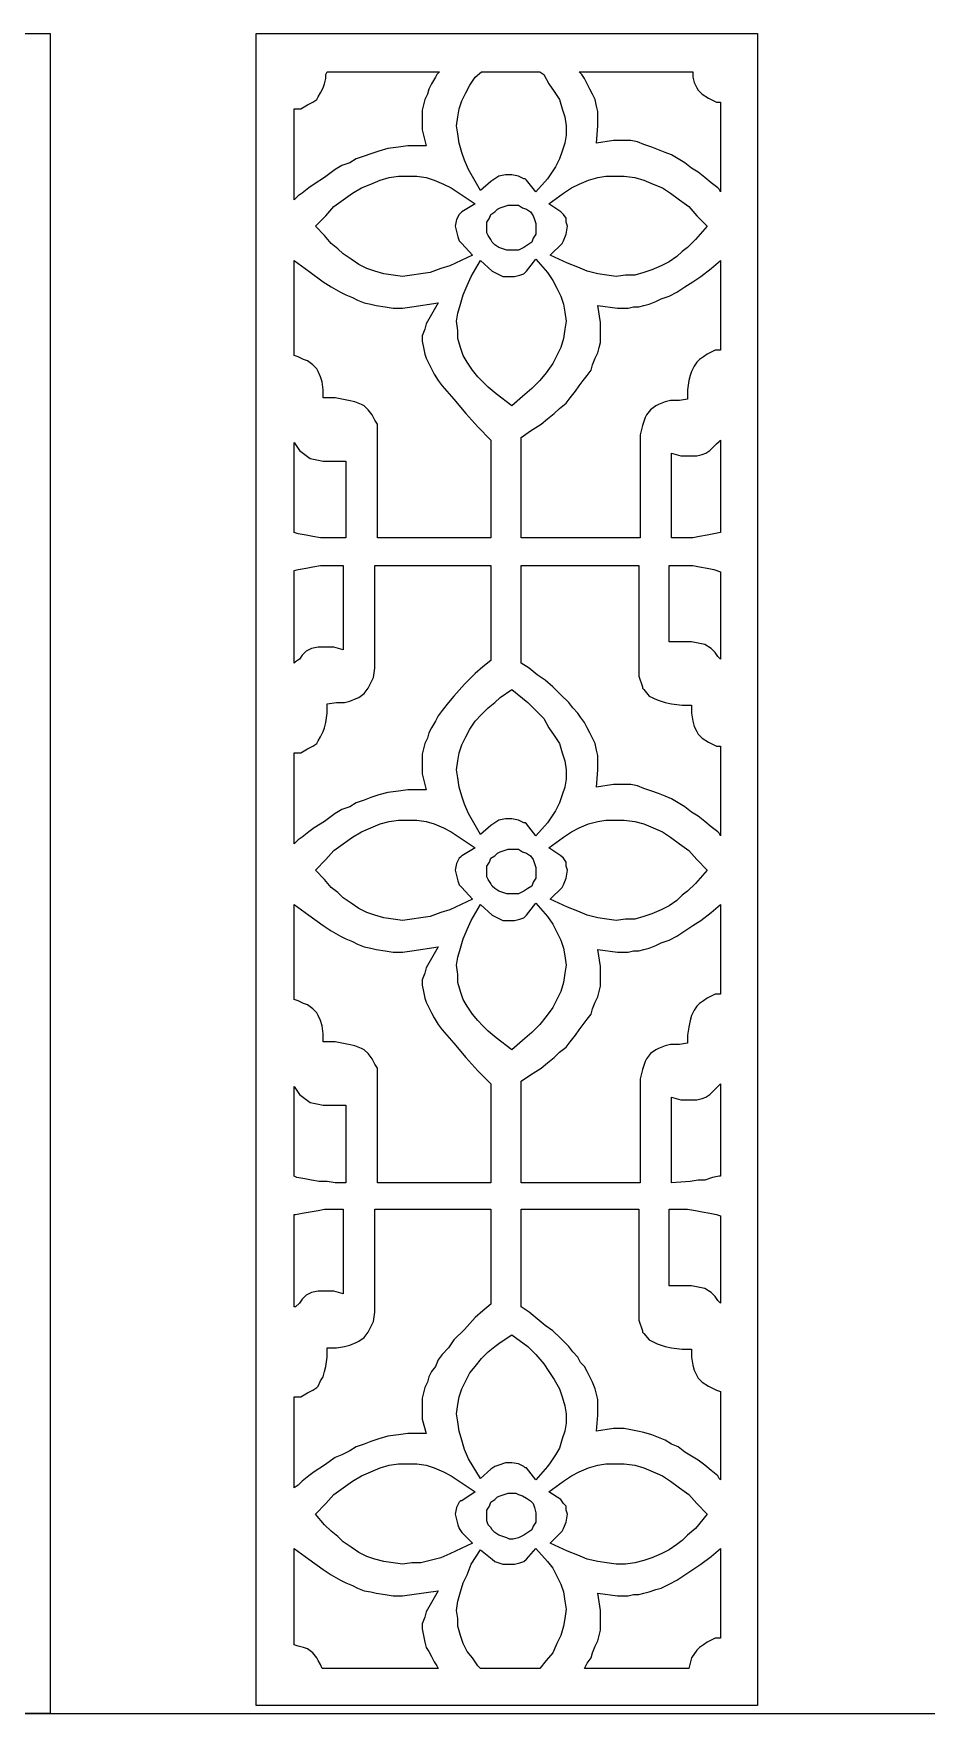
# Model space of a CAD drawing. Extents: x -66030 to 95157, y -13132 to 45879.
# Drawn here: x -14616 to -11973, y 31869 to 36841 of the extents above; entities that cross this region are included whole.
import ezdxf

# ---------------------------------------------------------------- set-up
doc = ezdxf.new("R2010")
doc.units = 0
doc.header["$LTSCALE"] = 100
doc.header["$MEASUREMENT"] = 0
doc.layers.add('3', color=11, linetype='CONTINUOUS')

msp = doc.modelspace()

# ---------------------------------------------------------------- linework, layer by layer
at = {"layer": '3', "color": 2}
msp.add_line((-66009.4, 31868.9), (90873, 31868.9), dxfattribs=at)
at = {"layer": '3'}
for points in [[(-15973, 36841.2), (-14566.9, 36841.2), (-14566.9, 31868.9), (-15973, 31868.9), (-15973, 36841.2)], [(-13957.5, 31892.4), (-13957.5, 36841.2), (-12473.3, 36841.2), (-12473.3, 31892.4), (-13957.5, 31892.4)], [(-13844.3, 36349.1), (-13844.3, 36618.6), (-13824.7, 36618.6), (-13805.2, 36630.3), (-13789.6, 36638.1), (-13777.9, 36645.9), (-13774, 36653.7), (-13766.2, 36665.5), (-13758.3, 36681.1), (-13754.4, 36692.8), (-13750.5, 36708.4), (-13750.5, 36720.1), (-13746.6, 36728), (-13414.6, 36728), (-13422.4, 36720.1), (-13426.3, 36712.3), (-13438.1, 36692.8), (-13445.9, 36677.2), (-13449.8, 36661.6), (-13457.6, 36645.9), (-13461.5, 36630.3), (-13465.4, 36614.7), (-13465.4, 36599.1), (-13465.4, 36583.4), (-13465.4, 36563.9), (-13465.4, 36556.1), (-13453.7, 36509.2), (-13508.4, 36509.2), (-13535.7, 36505.3), (-13566.9, 36501.4), (-13594.3, 36493.6), (-13617.7, 36485.8), (-13637.3, 36478), (-13660.7, 36470.2), (-13680.2, 36458.4), (-13703.7, 36450.6), (-13723.2, 36438.9), (-13754.4, 36415.5), (-13785.7, 36395.9), (-13801.3, 36384.2), (-13820.8, 36368.6), (-13832.6, 36360.8), (-13844.3, 36349.1)], [(-13289.6, 36728), (-13117.8, 36728), (-13106, 36720.1), (-13090.4, 36692.8), (-13074.8, 36669.4), (-13059.2, 36645.9), (-13051.4, 36618.6), (-13043.5, 36595.2), (-13039.6, 36567.8), (-13039.6, 36540.5), (-13043.5, 36517), (-13051.4, 36493.6), (-13059.2, 36470.2), (-13070.9, 36446.7), (-13086.5, 36423.3), (-13094.3, 36411.6), (-13129.5, 36372.5), (-13156.8, 36407.7), (-13160.7, 36411.6), (-13164.6, 36411.6), (-13180.3, 36419.4), (-13199.8, 36423.3), (-13219.3, 36423.3), (-13238.8, 36419.4), (-13250.6, 36411.6), (-13262.3, 36403.8), (-13293.5, 36376.4), (-13328.7, 36438.9), (-13340.4, 36466.3), (-13348.2, 36489.7), (-13356, 36517), (-13359.9, 36544.4), (-13363.8, 36567.8), (-13359.9, 36595.2), (-13356, 36618.6), (-13348.2, 36642), (-13336.5, 36665.5), (-13324.8, 36688.9), (-13309.2, 36712.3), (-13289.6, 36728)], [(-12582.6, 36638.1), (-12582.6, 36372.5), (-12586.6, 36380.3), (-12590.5, 36384.2), (-12610, 36399.9), (-12629.5, 36415.5), (-12649, 36431.1), (-12668.6, 36442.8), (-12688.1, 36458.4), (-12707.6, 36470.2), (-12727.2, 36481.9), (-12746.7, 36489.7), (-12766.2, 36497.5), (-12785.8, 36505.3), (-12809.2, 36513.1), (-12828.7, 36520.9), (-12848.3, 36524.8), (-12867.8, 36524.8), (-12891.2, 36524.8), (-12899, 36524.8), (-12949.8, 36517), (-12945.9, 36567.8), (-12945.9, 36587.3), (-12945.9, 36610.8), (-12949.8, 36626.4), (-12953.7, 36645.9), (-12961.5, 36661.6), (-12969.3, 36677.2), (-12977.1, 36692.8), (-12985, 36708.4), (-12992.8, 36720.1), (-13000.6, 36728), (-12664.7, 36728), (-12664.7, 36720.1), (-12664.7, 36712.3), (-12660.8, 36696.7), (-12653, 36681.1), (-12649, 36673.3), (-12637.3, 36661.6), (-12617.8, 36649.8), (-12610, 36645.9), (-12594.4, 36638.1), (-12582.6, 36638.1)], [(-13781.8, 36271), (-13750.5, 36302.2), (-13727.1, 36329.5), (-13699.8, 36349.1), (-13672.4, 36368.6), (-13645.1, 36384.2), (-13617.7, 36395.9), (-13590.4, 36407.7), (-13563, 36415.5), (-13535.7, 36419.4), (-13508.4, 36419.4), (-13481, 36419.4), (-13453.7, 36415.5), (-13430.2, 36407.7), (-13402.9, 36395.9), (-13379.5, 36384.2), (-13356, 36368.6), (-13309.2, 36337.4), (-13348.2, 36313.9), (-13352.1, 36310), (-13356, 36306.1), (-13363.8, 36290.5), (-13367.7, 36271), (-13363.8, 36255.3), (-13359.9, 36239.7), (-13356, 36228), (-13348.2, 36220.2), (-13317, 36185), (-13383.4, 36153.8), (-13410.7, 36146), (-13442, 36134.2), (-13469.3, 36130.3), (-13496.6, 36126.4), (-13524, 36122.5), (-13551.3, 36126.4), (-13578.7, 36130.3), (-13606, 36138.2), (-13629.4, 36146), (-13652.9, 36157.7), (-13676.3, 36173.3), (-13699.8, 36188.9), (-13715.4, 36204.6), (-13734.9, 36220.2), (-13754.4, 36243.6), (-13781.8, 36271)], [(-12621.7, 36271), (-12656.9, 36231.9), (-12680.3, 36208.5), (-12695.9, 36196.7), (-12711.5, 36181.1), (-12735, 36165.5), (-12758.4, 36153.8), (-12785.8, 36142.1), (-12809.2, 36134.2), (-12836.5, 36126.4), (-12863.9, 36126.4), (-12891.2, 36122.5), (-12918.6, 36126.4), (-12945.9, 36130.3), (-12977.1, 36138.2), (-13004.5, 36149.9), (-13035.7, 36161.6), (-13086.5, 36185), (-13051.4, 36220.2), (-13047.5, 36228), (-13039.6, 36247.5), (-13035.7, 36271), (-13039.6, 36282.7), (-13039.6, 36294.4), (-13047.5, 36306.1), (-13055.3, 36313.9), (-13090.4, 36337.4), (-13047.5, 36368.6), (-13024, 36384.2), (-13000.6, 36395.9), (-12973.2, 36407.7), (-12945.9, 36415.5), (-12922.5, 36419.4), (-12895.1, 36419.4), (-12867.8, 36419.4), (-12836.5, 36415.5), (-12809.2, 36407.7), (-12781.9, 36395.9), (-12754.5, 36384.2), (-12731.1, 36368.6), (-12703.7, 36349.1), (-12676.4, 36329.5), (-12653, 36302.2), (-12621.7, 36271)], [(-13129.5, 36267), (-13129.5, 36259.2), (-13129.5, 36247.5), (-13137.3, 36235.8), (-13141.2, 36224.1), (-13152.9, 36216.3), (-13164.6, 36208.5), (-13180.3, 36200.6), (-13195.9, 36200.6), (-13207.6, 36200.6), (-13215.4, 36200.6), (-13227.1, 36204.6), (-13238.8, 36208.5), (-13250.6, 36216.3), (-13258.4, 36224.1), (-13262.3, 36231.9), (-13270.1, 36243.6), (-13274, 36251.4), (-13274, 36263.1), (-13274, 36278.8), (-13274, 36282.7), (-13266.2, 36294.4), (-13262.3, 36306.1), (-13250.6, 36313.9), (-13242.8, 36321.7), (-13234.9, 36325.6), (-13223.2, 36329.5), (-13211.5, 36333.5), (-13199.8, 36333.5), (-13188.1, 36333.5), (-13180.3, 36333.5), (-13168.5, 36325.6), (-13156.8, 36321.7), (-13145.1, 36313.9), (-13137.3, 36302.2), (-13133.4, 36290.5), (-13129.5, 36278.8), (-13129.5, 36271), (-13129.5, 36267)], [(-13844.3, 35888.2), (-13844.3, 36169.4), (-13801.3, 36138.2), (-13758.3, 36106.9), (-13734.9, 36091.3), (-13707.6, 36075.7), (-13691.9, 36067.8), (-13672.4, 36060), (-13656.8, 36052.2), (-13637.3, 36044.4), (-13617.7, 36040.5), (-13602.1, 36036.6), (-13574.8, 36032.7), (-13551.3, 36028.8), (-13524, 36028.8), (-13496.6, 36032.7), (-13418.5, 36044.4), (-13453.7, 35981.9), (-13457.6, 35966.3), (-13465.4, 35946.8), (-13465.4, 35931.1), (-13461.5, 35911.6), (-13457.6, 35892.1), (-13453.7, 35880.4), (-13445.9, 35864.7), (-13438.1, 35849.1), (-13430.2, 35833.5), (-13418.5, 35814), (-13406.8, 35798.3), (-13371.7, 35759.3), (-13336.5, 35716.3), (-13301.3, 35677.2), (-13262.3, 35638.2), (-13262.3, 35349.1), (-13598.2, 35349.1), (-13598.2, 35685.1), (-13606, 35696.8), (-13613.8, 35712.4), (-13625.5, 35728), (-13637.3, 35739.7), (-13645.1, 35743.6), (-13664.6, 35751.5), (-13684.1, 35755.4), (-13703.7, 35759.3), (-13723.2, 35763.2), (-13758.3, 35763.2), (-13758.3, 35786.6), (-13762.2, 35810.1), (-13766.2, 35825.7), (-13774, 35841.3), (-13777.9, 35849.1), (-13789.6, 35860.8), (-13805.2, 35872.5), (-13816.9, 35876.5), (-13832.6, 35884.3), (-13844.3, 35888.2)], [(-13199.8, 35739.7), (-13246.7, 35774.9), (-13270.1, 35794.4), (-13285.7, 35810.1), (-13301.3, 35825.7), (-13317, 35845.2), (-13332.6, 35868.6), (-13344.3, 35888.2), (-13352.1, 35911.6), (-13359.9, 35938.9), (-13359.9, 35962.4), (-13363.8, 35989.7), (-13359.9, 36013.2), (-13352.1, 36040.5), (-13344.3, 36067.8), (-13332.6, 36095.2), (-13320.9, 36122.5), (-13293.5, 36169.4), (-13258.4, 36138.2), (-13250.6, 36134.2), (-13227.1, 36122.5), (-13203.7, 36122.5), (-13192, 36122.5), (-13176.4, 36126.4), (-13164.6, 36130.3), (-13156.8, 36138.2), (-13129.5, 36173.3), (-13094.3, 36134.2), (-13078.7, 36110.8), (-13067, 36087.4), (-13055.3, 36063.9), (-13047.5, 36040.5), (-13043.5, 36017.1), (-13039.6, 35989.7), (-13043.5, 35966.3), (-13047.5, 35938.9), (-13055.3, 35911.6), (-13067, 35888.2), (-13078.7, 35864.7), (-13098.2, 35837.4), (-13117.8, 35814), (-13141.2, 35790.5), (-13168.5, 35767.1), (-13199.8, 35739.7)], [(-12582.6, 36169.4), (-12582.6, 35903.8), (-12598.3, 35903.8), (-12621.7, 35892.1), (-12633.4, 35884.3), (-12645.1, 35876.5), (-12653, 35868.6), (-12660.8, 35856.9), (-12668.6, 35841.3), (-12672.5, 35829.6), (-12676.4, 35814), (-12680.3, 35786.6), (-12680.3, 35759.3), (-12703.7, 35755.4), (-12731.1, 35755.4), (-12746.7, 35751.5), (-12766.2, 35743.6), (-12774, 35739.7), (-12789.7, 35728), (-12801.4, 35712.4), (-12805.3, 35704.6), (-12813.1, 35681.2), (-12820.9, 35653.8), (-12820.9, 35349.1), (-13172.4, 35349.1), (-13172.4, 35646), (-13145.1, 35665.5), (-13113.9, 35685.1), (-13094.3, 35700.7), (-13074.8, 35716.3), (-13059.2, 35731.9), (-13039.6, 35747.6), (-13027.9, 35763.2), (-13012.3, 35782.7), (-13000.6, 35798.3), (-12988.9, 35814), (-12977.1, 35829.6), (-12965.4, 35845.2), (-12961.5, 35860.8), (-12953.7, 35880.4), (-12945.9, 35896), (-12942, 35911.6), (-12938.1, 35927.2), (-12938.1, 35942.9), (-12938.1, 35958.5), (-12938.1, 35978), (-12938.1, 35985.8), (-12945.9, 36036.6), (-12887.3, 36028.8), (-12871.7, 36028.8), (-12856.1, 36028.8), (-12840.4, 36032.7), (-12824.8, 36032.7), (-12809.2, 36036.6), (-12793.6, 36040.5), (-12774, 36048.3), (-12758.4, 36056.1), (-12735, 36063.9), (-12711.5, 36075.7), (-12688.1, 36091.3), (-12664.7, 36106.9), (-12641.2, 36122.5), (-12610, 36146), (-12582.6, 36169.4)], [(-13844.3, 35364.8), (-13844.3, 35630.4), (-13844.3, 35630.4), (-13836.5, 35618.7), (-13828.6, 35606.9), (-13813, 35595.2), (-13797.4, 35583.5), (-13777.9, 35579.6), (-13758.3, 35575.7), (-13727.1, 35575.7), (-13691.9, 35575.7), (-13691.9, 35349.1), (-13742.7, 35349.1), (-13766.2, 35349.1), (-13789.6, 35353.1), (-13809.1, 35357), (-13832.6, 35360.9), (-13844.3, 35364.8)], [(-12582.6, 35638.2), (-12582.6, 35364.8), (-12602.2, 35360.9), (-12621.7, 35357), (-12645.1, 35353.1), (-12664.7, 35349.1), (-12688.1, 35349.1), (-12727.2, 35349.1), (-12727.2, 35599.1), (-12699.8, 35591.3), (-12668.6, 35591.3), (-12660.8, 35591.3), (-12653, 35591.3), (-12637.3, 35595.2), (-12625.6, 35599.1), (-12613.9, 35606.9), (-12606.1, 35614.8), (-12594.4, 35626.5), (-12586.6, 35634.3), (-12582.6, 35638.2)], [(-13844.3, 34978.1), (-13844.3, 35251.5), (-13832.6, 35255.4), (-13809.1, 35259.3), (-13789.6, 35263.2), (-13766.2, 35267.1), (-13746.6, 35267.1), (-13699.8, 35267.1), (-13699.8, 35017.1), (-13727.1, 35025), (-13758.3, 35025), (-13774, 35025), (-13793.5, 35021), (-13809.1, 35013.2), (-13820.8, 35001.5), (-13828.6, 34989.8), (-13840.4, 34982), (-13844.3, 34978.1)], [(-13844.3, 34443), (-13844.3, 34712.5), (-13824.7, 34712.5), (-13805.2, 34724.2), (-13789.6, 34732), (-13777.9, 34739.8), (-13774, 34747.6), (-13766.2, 34759.3), (-13758.3, 34775), (-13754.4, 34786.7), (-13750.5, 34802.3), (-13746.6, 34829.7), (-13746.6, 34857), (-13719.3, 34860.9), (-13695.8, 34860.9), (-13680.2, 34864.8), (-13660.7, 34872.6), (-13652.9, 34876.5), (-13637.3, 34888.2), (-13625.5, 34903.9), (-13621.6, 34911.7), (-13609.9, 34935.1), (-13606, 34962.5), (-13606, 35267.1), (-13262.3, 35267.1), (-13262.3, 34985.9), (-13285.7, 34966.4), (-13309.2, 34946.8), (-13340.4, 34915.6), (-13371.7, 34880.4), (-13387.3, 34860.9), (-13406.8, 34837.5), (-13418.5, 34821.8), (-13426.3, 34806.2), (-13438.1, 34786.7), (-13445.9, 34771.1), (-13449.8, 34755.4), (-13457.6, 34739.8), (-13461.5, 34724.2), (-13465.4, 34708.6), (-13465.4, 34692.9), (-13465.4, 34677.3), (-13465.4, 34657.8), (-13465.4, 34650), (-13453.7, 34603.1), (-13508.4, 34603.1), (-13535.7, 34599.2), (-13566.9, 34595.3), (-13594.3, 34587.5), (-13617.7, 34579.7), (-13637.3, 34571.9), (-13660.7, 34564), (-13680.2, 34552.3), (-13703.7, 34544.5), (-13723.2, 34532.8), (-13754.4, 34509.4), (-13785.7, 34489.8), (-13801.3, 34478.1), (-13820.8, 34462.5), (-13832.6, 34454.7), (-13844.3, 34443)], [(-12582.6, 34732), (-12582.6, 34466.4), (-12586.6, 34474.2), (-12590.5, 34478.1), (-12610, 34493.7), (-12629.5, 34509.4), (-12649, 34525), (-12668.6, 34536.7), (-12688.1, 34552.3), (-12707.6, 34564), (-12727.2, 34575.8), (-12746.7, 34583.6), (-12766.2, 34591.4), (-12785.8, 34599.2), (-12809.2, 34607), (-12828.7, 34614.8), (-12848.3, 34618.7), (-12867.8, 34618.7), (-12891.2, 34618.7), (-12899, 34618.7), (-12949.8, 34610.9), (-12945.9, 34661.7), (-12945.9, 34681.2), (-12945.9, 34704.7), (-12949.8, 34720.3), (-12953.7, 34739.8), (-12961.5, 34755.4), (-12969.3, 34771.1), (-12977.1, 34786.7), (-12985, 34802.3), (-12996.7, 34817.9), (-13004.5, 34829.7), (-13020.1, 34845.3), (-13031.8, 34860.9), (-13055.3, 34884.3), (-13078.7, 34907.8), (-13102.1, 34927.3), (-13125.6, 34942.9), (-13149, 34962.5), (-13172.4, 34978.1), (-13172.4, 35267.1), (-12824.8, 35267.1), (-12824.8, 34939), (-12813.1, 34907.8), (-12813.1, 34903.9), (-12809.2, 34900), (-12793.6, 34880.4), (-12770.1, 34868.7), (-12746.7, 34860.9), (-12727.2, 34857), (-12695.9, 34853.1), (-12668.6, 34853.1), (-12668.6, 34829.7), (-12664.7, 34806.2), (-12660.8, 34790.6), (-12653, 34775), (-12649, 34767.2), (-12637.3, 34755.4), (-12617.8, 34743.7), (-12610, 34739.8), (-12594.4, 34732), (-12582.6, 34732)], [(-12582.6, 35247.6), (-12582.6, 34989.8), (-12590.5, 34997.6), (-12598.3, 35009.3), (-12610, 35021), (-12629.5, 35032.8), (-12649, 35036.7), (-12668.6, 35040.6), (-12699.8, 35040.6), (-12735, 35040.6), (-12735, 35267.1), (-12688.1, 35267.1), (-12664.7, 35267.1), (-12645.1, 35263.2), (-12621.7, 35259.3), (-12602.2, 35255.4), (-12582.6, 35247.6)], [(-13199.8, 34900), (-13152.9, 34860.9), (-13129.5, 34837.5), (-13106, 34814), (-13090.4, 34786.7), (-13074.8, 34763.3), (-13059.2, 34739.8), (-13051.4, 34712.5), (-13043.5, 34689), (-13039.6, 34661.7), (-13039.6, 34634.4), (-13043.5, 34610.9), (-13051.4, 34587.5), (-13059.2, 34564), (-13070.9, 34540.6), (-13086.5, 34517.2), (-13094.3, 34505.5), (-13129.5, 34466.4), (-13156.8, 34501.6), (-13160.7, 34505.5), (-13164.6, 34505.5), (-13180.3, 34513.3), (-13199.8, 34517.2), (-13219.3, 34517.2), (-13238.8, 34513.3), (-13250.6, 34505.5), (-13262.3, 34497.6), (-13293.5, 34470.3), (-13328.7, 34532.8), (-13340.4, 34560.1), (-13348.2, 34583.6), (-13356, 34610.9), (-13359.9, 34638.3), (-13363.8, 34661.7), (-13359.9, 34689), (-13356, 34712.5), (-13348.2, 34735.9), (-13336.5, 34759.3), (-13324.8, 34782.8), (-13309.2, 34806.2), (-13289.6, 34825.7), (-13270.1, 34845.3), (-13250.6, 34860.9), (-13234.9, 34876.5), (-13199.8, 34900)], [(-13781.8, 34364.8), (-13750.5, 34396.1), (-13727.1, 34423.4), (-13699.8, 34443), (-13672.4, 34462.5), (-13645.1, 34478.1), (-13617.7, 34489.8), (-13590.4, 34501.6), (-13563, 34509.4), (-13535.7, 34513.3), (-13508.4, 34513.3), (-13481, 34513.3), (-13453.7, 34509.4), (-13430.2, 34501.6), (-13402.9, 34489.8), (-13379.5, 34478.1), (-13356, 34462.5), (-13309.2, 34431.2), (-13348.2, 34407.8), (-13352.1, 34403.9), (-13356, 34400), (-13363.8, 34384.4), (-13367.7, 34364.8), (-13363.8, 34349.2), (-13359.9, 34333.6), (-13356, 34321.9), (-13348.2, 34314.1), (-13317, 34278.9), (-13383.4, 34247.7), (-13410.7, 34239.9), (-13442, 34228.1), (-13469.3, 34224.2), (-13496.6, 34220.3), (-13524, 34216.4), (-13551.3, 34220.3), (-13578.7, 34224.2), (-13606, 34232), (-13629.4, 34239.9), (-13652.9, 34251.6), (-13676.3, 34267.2), (-13699.8, 34282.8), (-13715.4, 34298.4), (-13734.9, 34314.1), (-13754.4, 34337.5), (-13781.8, 34364.8)], [(-12621.7, 34364.8), (-12656.9, 34325.8), (-12680.3, 34302.3), (-12695.9, 34290.6), (-12711.5, 34275), (-12735, 34259.4), (-12758.4, 34247.7), (-12785.8, 34235.9), (-12809.2, 34228.1), (-12836.5, 34220.3), (-12863.9, 34220.3), (-12891.2, 34216.4), (-12918.6, 34220.3), (-12945.9, 34224.2), (-12977.1, 34232), (-13004.5, 34243.8), (-13035.7, 34255.5), (-13086.5, 34278.9), (-13051.4, 34314.1), (-13047.5, 34321.9), (-13039.6, 34341.4), (-13035.7, 34364.8), (-13039.6, 34376.6), (-13039.6, 34388.3), (-13047.5, 34400), (-13055.3, 34407.8), (-13090.4, 34431.2), (-13047.5, 34462.5), (-13024, 34478.1), (-13000.6, 34489.8), (-12973.2, 34501.6), (-12945.9, 34509.4), (-12922.5, 34513.3), (-12895.1, 34513.3), (-12867.8, 34513.3), (-12836.5, 34509.4), (-12809.2, 34501.6), (-12781.9, 34489.8), (-12754.5, 34478.1), (-12731.1, 34462.5), (-12703.7, 34443), (-12676.4, 34423.4), (-12653, 34396.1), (-12621.7, 34364.8)], [(-13129.5, 34360.9), (-13129.5, 34353.1), (-13129.5, 34341.4), (-13137.3, 34329.7), (-13141.2, 34318), (-13152.9, 34310.2), (-13164.6, 34302.3), (-13180.3, 34294.5), (-13195.9, 34294.5), (-13207.6, 34294.5), (-13215.4, 34294.5), (-13227.1, 34298.4), (-13238.8, 34302.3), (-13250.6, 34310.2), (-13258.4, 34318), (-13262.3, 34325.8), (-13270.1, 34337.5), (-13274, 34345.3), (-13274, 34357), (-13274, 34372.7), (-13274, 34376.6), (-13266.2, 34388.3), (-13262.3, 34400), (-13250.6, 34407.8), (-13242.8, 34415.6), (-13234.9, 34419.5), (-13223.2, 34423.4), (-13211.5, 34427.3), (-13199.8, 34427.3), (-13188.1, 34427.3), (-13180.3, 34427.3), (-13168.5, 34419.5), (-13156.8, 34415.6), (-13145.1, 34407.8), (-13137.3, 34396.1), (-13133.4, 34384.4), (-13129.5, 34372.7), (-13129.5, 34364.8), (-13129.5, 34360.9)], [(-13844.3, 33982.1), (-13844.3, 34263.3), (-13801.3, 34232), (-13758.3, 34200.8), (-13734.9, 34185.2), (-13707.6, 34169.5), (-13691.9, 34161.7), (-13672.4, 34153.9), (-13656.8, 34146.1), (-13637.3, 34138.3), (-13617.7, 34134.4), (-13602.1, 34130.5), (-13574.8, 34126.6), (-13551.3, 34122.7), (-13524, 34122.7), (-13496.6, 34126.6), (-13418.5, 34138.3), (-13453.7, 34075.8), (-13457.6, 34060.2), (-13465.4, 34040.6), (-13465.4, 34025), (-13461.5, 34005.5), (-13457.6, 33986), (-13453.7, 33974.2), (-13445.9, 33958.6), (-13438.1, 33943), (-13430.2, 33927.4), (-13418.5, 33907.8), (-13406.8, 33892.2), (-13371.7, 33853.2), (-13336.5, 33810.2), (-13301.3, 33771.1), (-13262.3, 33732.1), (-13262.3, 33439.1), (-13598.2, 33439.1), (-13598.2, 33778.9), (-13606, 33790.7), (-13613.8, 33806.3), (-13625.5, 33821.9), (-13637.3, 33833.6), (-13645.1, 33837.5), (-13664.6, 33845.3), (-13684.1, 33849.3), (-13703.7, 33853.2), (-13723.2, 33857.1), (-13758.3, 33857.1), (-13758.3, 33880.5), (-13762.2, 33903.9), (-13766.2, 33919.6), (-13774, 33935.2), (-13777.9, 33943), (-13789.6, 33954.7), (-13805.2, 33966.4), (-13816.9, 33970.3), (-13832.6, 33978.2), (-13844.3, 33982.1)], [(-13199.8, 33833.6), (-13246.7, 33868.8), (-13270.1, 33888.3), (-13285.7, 33903.9), (-13301.3, 33919.6), (-13317, 33939.1), (-13332.6, 33962.5), (-13344.3, 33982.1), (-13352.1, 34005.5), (-13359.9, 34032.8), (-13359.9, 34056.3), (-13363.8, 34083.6), (-13359.9, 34107), (-13352.1, 34134.4), (-13344.3, 34161.7), (-13332.6, 34189.1), (-13320.9, 34216.4), (-13293.5, 34263.3), (-13258.4, 34232), (-13250.6, 34228.1), (-13227.1, 34216.4), (-13203.7, 34216.4), (-13192, 34216.4), (-13176.4, 34220.3), (-13164.6, 34224.2), (-13156.8, 34232), (-13129.5, 34267.2), (-13094.3, 34228.1), (-13078.7, 34204.7), (-13067, 34181.3), (-13055.3, 34157.8), (-13047.5, 34134.4), (-13043.5, 34111), (-13039.6, 34083.6), (-13043.5, 34060.2), (-13047.5, 34032.8), (-13055.3, 34005.5), (-13067, 33982.1), (-13078.7, 33958.6), (-13098.2, 33931.3), (-13117.8, 33907.8), (-13141.2, 33884.4), (-13168.5, 33861), (-13199.8, 33833.6)], [(-12582.6, 34263.3), (-12582.6, 33997.7), (-12598.3, 33997.7), (-12621.7, 33986), (-12633.4, 33978.2), (-12645.1, 33970.3), (-12653, 33962.5), (-12660.8, 33950.8), (-12668.6, 33935.2), (-12672.5, 33919.6), (-12676.4, 33900), (-12680.3, 33876.6), (-12680.3, 33853.2), (-12703.7, 33849.3), (-12731.1, 33849.3), (-12746.7, 33845.3), (-12766.2, 33837.5), (-12774, 33833.6), (-12789.7, 33821.9), (-12801.4, 33806.3), (-12805.3, 33798.5), (-12813.1, 33775), (-12820.9, 33747.7), (-12820.9, 33439.1), (-13172.4, 33439.1), (-13172.4, 33739.9), (-13145.1, 33759.4), (-13113.9, 33778.9), (-13094.3, 33794.6), (-13074.8, 33810.2), (-13059.2, 33825.8), (-13039.6, 33841.4), (-13027.9, 33857.1), (-13012.3, 33876.6), (-13000.6, 33892.2), (-12988.9, 33907.8), (-12977.1, 33923.5), (-12965.4, 33939.1), (-12961.5, 33954.7), (-12953.7, 33974.2), (-12945.9, 33989.9), (-12942, 34005.5), (-12938.1, 34021.1), (-12938.1, 34036.7), (-12938.1, 34052.4), (-12938.1, 34071.9), (-12938.1, 34079.7), (-12945.9, 34130.5), (-12887.3, 34122.7), (-12871.7, 34122.7), (-12856.1, 34122.7), (-12840.4, 34126.6), (-12824.8, 34126.6), (-12809.2, 34130.5), (-12793.6, 34134.4), (-12774, 34142.2), (-12758.4, 34150), (-12735, 34157.8), (-12711.5, 34169.5), (-12688.1, 34185.2), (-12664.7, 34200.8), (-12641.2, 34216.4), (-12610, 34239.9), (-12582.6, 34263.3)], [(-13844.3, 33458.7), (-13844.3, 33724.3), (-13844.3, 33724.3), (-13836.5, 33712.5), (-13828.6, 33700.8), (-13813, 33689.1), (-13797.4, 33677.4), (-13777.9, 33673.5), (-13758.3, 33669.6), (-13727.1, 33669.6), (-13691.9, 33669.6), (-13691.9, 33439.1), (-13723.2, 33439.1), (-13746.6, 33443), (-13770.1, 33443), (-13793.5, 33446.9), (-13813, 33450.8), (-13836.5, 33454.8), (-13844.3, 33458.7)], [(-12582.6, 33458.7), (-12586.6, 33458.7), (-12606.1, 33454.8), (-12629.5, 33446.9), (-12649, 33446.9), (-12672.5, 33443), (-12727.2, 33439.1), (-12727.2, 33693), (-12699.8, 33685.2), (-12668.6, 33685.2), (-12660.8, 33685.2), (-12653, 33685.2), (-12637.3, 33689.1), (-12625.6, 33693), (-12613.9, 33700.8), (-12606.1, 33708.6), (-12594.4, 33720.4), (-12586.6, 33728.2), (-12582.6, 33732.1), (-12582.6, 33458.7)], [(-13844.3, 33072), (-13844.3, 33345.4), (-13840.4, 33345.4), (-13820.8, 33349.3), (-13797.4, 33353.2), (-13774, 33357.1), (-13754.4, 33361), (-13699.8, 33361), (-13699.8, 33111), (-13727.1, 33118.8), (-13758.3, 33118.8), (-13774, 33118.8), (-13793.5, 33114.9), (-13809.1, 33107.1), (-13820.8, 33095.4), (-13828.6, 33083.7), (-13840.4, 33072), (-13844.3, 33072)], [(-13844.3, 32536.9), (-13844.3, 32806.4), (-13824.7, 32806.4), (-13805.2, 32818.1), (-13789.6, 32825.9), (-13777.9, 32833.7), (-13774, 32837.6), (-13766.2, 32853.2), (-13758.3, 32865), (-13754.4, 32880.6), (-13750.5, 32896.2), (-13746.6, 32923.5), (-13746.6, 32950.9), (-13719.3, 32950.9), (-13695.8, 32954.8), (-13680.2, 32958.7), (-13660.7, 32966.5), (-13652.9, 32970.4), (-13637.3, 32982.1), (-13625.5, 32997.8), (-13621.6, 33005.6), (-13609.9, 33029), (-13606, 33056.3), (-13606, 33361), (-13262.3, 33361), (-13262.3, 33079.8), (-13285.7, 33060.2), (-13309.2, 33040.7), (-13340.4, 33005.6), (-13371.7, 32974.3), (-13387.3, 32950.9), (-13406.8, 32931.4), (-13418.5, 32915.7), (-13426.3, 32896.2), (-13438.1, 32880.6), (-13445.9, 32865), (-13449.8, 32849.3), (-13457.6, 32833.7), (-13461.5, 32818.1), (-13465.4, 32802.5), (-13465.4, 32786.8), (-13465.4, 32771.2), (-13465.4, 32751.7), (-13465.4, 32740), (-13453.7, 32697), (-13508.4, 32697), (-13535.7, 32693.1), (-13566.9, 32689.2), (-13594.3, 32681.4), (-13617.7, 32673.6), (-13637.3, 32665.7), (-13660.7, 32657.9), (-13680.2, 32646.2), (-13703.7, 32634.5), (-13723.2, 32626.7), (-13754.4, 32603.3), (-13785.7, 32583.7), (-13801.3, 32572), (-13820.8, 32556.4), (-13832.6, 32544.7), (-13844.3, 32536.9)], [(-12582.6, 32822), (-12582.6, 32560.3), (-12586.6, 32564.2), (-12590.5, 32572), (-12610, 32587.6), (-12629.5, 32603.3), (-12649, 32618.9), (-12668.6, 32630.6), (-12688.1, 32642.3), (-12707.6, 32657.9), (-12727.2, 32665.7), (-12746.7, 32677.5), (-12766.2, 32685.3), (-12785.8, 32693.1), (-12809.2, 32700.9), (-12828.7, 32704.8), (-12848.3, 32708.7), (-12867.8, 32712.6), (-12891.2, 32712.6), (-12899, 32712.6), (-12949.8, 32704.8), (-12945.9, 32751.7), (-12945.9, 32775.1), (-12945.9, 32798.5), (-12949.8, 32814.2), (-12953.7, 32829.8), (-12961.5, 32849.3), (-12969.3, 32865), (-12977.1, 32880.6), (-12985, 32896.2), (-12996.7, 32907.9), (-13004.5, 32923.5), (-13020.1, 32939.2), (-13031.8, 32954.8), (-13055.3, 32978.2), (-13078.7, 33001.7), (-13102.1, 33017.3), (-13125.6, 33036.8), (-13149, 33056.3), (-13172.4, 33072), (-13172.4, 33361), (-12824.8, 33361), (-12824.8, 33032.9), (-12813.1, 33001.7), (-12813.1, 32997.8), (-12809.2, 32993.8), (-12793.6, 32974.3), (-12770.1, 32962.6), (-12746.7, 32954.8), (-12727.2, 32950.9), (-12695.9, 32947), (-12668.6, 32947), (-12668.6, 32923.5), (-12664.7, 32900.1), (-12660.8, 32884.5), (-12653, 32868.9), (-12649, 32861), (-12637.3, 32849.3), (-12617.8, 32837.6), (-12610, 32833.7), (-12594.4, 32825.9), (-12582.6, 32822)], [(-12582.6, 33341.5), (-12582.6, 33083.7), (-12590.5, 33091.5), (-12598.3, 33103.2), (-12610, 33114.9), (-12629.5, 33126.7), (-12649, 33130.6), (-12668.6, 33134.5), (-12699.8, 33134.5), (-12735, 33134.5), (-12735, 33361), (-12680.3, 33361), (-12656.9, 33357.1), (-12637.3, 33353.2), (-12613.9, 33349.3), (-12594.4, 33345.4), (-12582.6, 33341.5)], [(-13199.8, 32989.9), (-13152.9, 32954.8), (-13129.5, 32931.4), (-13106, 32904), (-13090.4, 32880.6), (-13074.8, 32857.1), (-13059.2, 32829.8), (-13051.4, 32806.4), (-13043.5, 32779), (-13039.6, 32755.6), (-13039.6, 32728.2), (-13043.5, 32704.8), (-13051.4, 32681.4), (-13059.2, 32654), (-13070.9, 32634.5), (-13086.5, 32611.1), (-13094.3, 32599.3), (-13129.5, 32560.3), (-13156.8, 32595.4), (-13160.7, 32595.4), (-13164.6, 32599.3), (-13180.3, 32607.2), (-13199.8, 32611.1), (-13219.3, 32611.1), (-13238.8, 32603.3), (-13250.6, 32599.3), (-13262.3, 32591.5), (-13293.5, 32564.2), (-13328.7, 32622.8), (-13340.4, 32650.1), (-13348.2, 32677.5), (-13356, 32704.8), (-13359.9, 32732.1), (-13363.8, 32755.6), (-13359.9, 32782.9), (-13356, 32806.4), (-13348.2, 32829.8), (-13336.5, 32853.2), (-13324.8, 32876.7), (-13309.2, 32896.2), (-13289.6, 32919.6), (-13270.1, 32939.2), (-13250.6, 32954.8), (-13234.9, 32966.5), (-13199.8, 32989.9)], [(-13781.8, 32458.7), (-13750.5, 32490), (-13727.1, 32517.3), (-13699.8, 32536.9), (-13672.4, 32556.4), (-13645.1, 32572), (-13617.7, 32583.7), (-13590.4, 32595.4), (-13563, 32603.3), (-13535.7, 32607.2), (-13508.4, 32607.2), (-13481, 32607.2), (-13453.7, 32603.3), (-13430.2, 32595.4), (-13402.9, 32583.7), (-13379.5, 32572), (-13356, 32556.4), (-13309.2, 32525.1), (-13348.2, 32497.8), (-13352.1, 32497.8), (-13356, 32493.9), (-13363.8, 32478.3), (-13367.7, 32458.7), (-13363.8, 32443.1), (-13359.9, 32427.5), (-13356, 32415.8), (-13348.2, 32404), (-13317, 32372.8), (-13383.4, 32341.6), (-13410.7, 32329.8), (-13442, 32322), (-13469.3, 32314.2), (-13496.6, 32314.2), (-13524, 32310.3), (-13551.3, 32314.2), (-13578.7, 32318.1), (-13606, 32325.9), (-13629.4, 32333.7), (-13652.9, 32345.5), (-13676.3, 32361.1), (-13699.8, 32376.7), (-13715.4, 32392.3), (-13734.9, 32408), (-13754.4, 32427.5), (-13781.8, 32458.7)], [(-12621.7, 32458.7), (-12656.9, 32415.8), (-12680.3, 32396.2), (-12695.9, 32380.6), (-12711.5, 32368.9), (-12735, 32353.3), (-12758.4, 32341.6), (-12785.8, 32329.8), (-12809.2, 32322), (-12836.5, 32314.2), (-12863.9, 32310.3), (-12891.2, 32310.3), (-12918.6, 32314.2), (-12945.9, 32318.1), (-12977.1, 32325.9), (-13004.5, 32337.6), (-13035.7, 32349.4), (-13086.5, 32372.8), (-13051.4, 32408), (-13047.5, 32415.8), (-13039.6, 32435.3), (-13035.7, 32458.7), (-13039.6, 32470.4), (-13039.6, 32482.2), (-13047.5, 32490), (-13055.3, 32501.7), (-13090.4, 32525.1), (-13047.5, 32556.4), (-13024, 32572), (-13000.6, 32583.7), (-12973.2, 32595.4), (-12945.9, 32603.3), (-12922.5, 32607.2), (-12895.1, 32607.2), (-12867.8, 32607.2), (-12836.5, 32603.3), (-12809.2, 32595.4), (-12781.9, 32583.7), (-12754.5, 32572), (-12731.1, 32556.4), (-12703.7, 32536.9), (-12676.4, 32517.3), (-12653, 32490), (-12621.7, 32458.7)], [(-13129.5, 32454.8), (-13129.5, 32447), (-13129.5, 32435.3), (-13137.3, 32423.6), (-13141.2, 32411.9), (-13152.9, 32404), (-13164.6, 32396.2), (-13180.3, 32388.4), (-13195.9, 32384.5), (-13207.6, 32384.5), (-13215.4, 32388.4), (-13227.1, 32392.3), (-13238.8, 32396.2), (-13250.6, 32404), (-13258.4, 32411.9), (-13262.3, 32419.7), (-13270.1, 32427.5), (-13274, 32439.2), (-13274, 32450.9), (-13274, 32462.6), (-13274, 32470.4), (-13266.2, 32482.2), (-13262.3, 32493.9), (-13250.6, 32501.7), (-13242.8, 32509.5), (-13234.9, 32513.4), (-13223.2, 32517.3), (-13211.5, 32521.2), (-13199.8, 32521.2), (-13188.1, 32521.2), (-13180.3, 32517.3), (-13168.5, 32513.4), (-13156.8, 32505.6), (-13145.1, 32497.8), (-13137.3, 32490), (-13133.4, 32478.3), (-13129.5, 32462.6), (-13129.5, 32458.7), (-13129.5, 32454.8)], [(-13418.5, 32001.7), (-13762.2, 32001.7), (-13766.2, 32013.5), (-13774, 32025.2), (-13777.9, 32033), (-13789.6, 32048.6), (-13805.2, 32060.3), (-13816.9, 32064.2), (-13832.6, 32068.1), (-13844.3, 32072), (-13844.3, 32357.2), (-13801.3, 32325.9), (-13758.3, 32294.7), (-13734.9, 32279.1), (-13707.6, 32263.4), (-13691.9, 32255.6), (-13672.4, 32247.8), (-13656.8, 32240), (-13637.3, 32232.2), (-13617.7, 32228.3), (-13602.1, 32224.4), (-13574.8, 32220.5), (-13551.3, 32216.6), (-13524, 32216.6), (-13496.6, 32220.5), (-13418.5, 32232.2), (-13453.7, 32169.7), (-13457.6, 32154.1), (-13465.4, 32134.5), (-13465.4, 32118.9), (-13461.5, 32099.4), (-13457.6, 32079.9), (-13453.7, 32064.2), (-13445.9, 32052.5), (-13438.1, 32036.9), (-13430.2, 32021.3), (-13422.4, 32009.5), (-13418.5, 32001.7)], [(-13117.8, 32001.7), (-13293.5, 32001.7), (-13297.4, 32005.6), (-13301.3, 32009.5), (-13317, 32033), (-13332.6, 32052.5), (-13344.3, 32075.9), (-13352.1, 32099.4), (-13359.9, 32126.7), (-13359.9, 32150.2), (-13363.8, 32173.6), (-13359.9, 32200.9), (-13352.1, 32228.3), (-13344.3, 32255.6), (-13332.6, 32279.1), (-13320.9, 32310.3), (-13293.5, 32353.3), (-13258.4, 32325.9), (-13250.6, 32318.1), (-13227.1, 32310.3), (-13203.7, 32310.3), (-13192, 32310.3), (-13176.4, 32314.2), (-13164.6, 32318.1), (-13156.8, 32325.9), (-13129.5, 32357.2), (-13094.3, 32318.1), (-13078.7, 32298.6), (-13067, 32275.2), (-13055.3, 32251.7), (-13047.5, 32228.3), (-13043.5, 32200.9), (-13039.6, 32177.5), (-13043.5, 32150.2), (-13047.5, 32126.7), (-13055.3, 32099.4), (-13067, 32075.9), (-13078.7, 32048.6), (-13098.2, 32025.2), (-13117.8, 32001.7)], [(-12582.6, 32357.2), (-12582.6, 32091.6), (-12598.3, 32091.6), (-12621.7, 32079.9), (-12633.4, 32072), (-12645.1, 32064.2), (-12653, 32056.4), (-12668.6, 32033), (-12676.4, 32001.7), (-12985, 32001.7), (-12977.1, 32017.4), (-12965.4, 32033), (-12961.5, 32048.6), (-12953.7, 32068.1), (-12945.9, 32083.8), (-12942, 32099.4), (-12938.1, 32115), (-12938.1, 32130.6), (-12938.1, 32146.3), (-12938.1, 32161.9), (-12938.1, 32173.6), (-12945.9, 32224.4), (-12887.3, 32216.6), (-12871.7, 32216.6), (-12856.1, 32216.6), (-12840.4, 32220.5), (-12824.8, 32220.5), (-12809.2, 32224.4), (-12793.6, 32228.3), (-12774, 32236.1), (-12758.4, 32240), (-12735, 32251.7), (-12711.5, 32263.4), (-12688.1, 32279.1), (-12664.7, 32294.7), (-12641.2, 32310.3), (-12610, 32333.7), (-12582.6, 32357.2)]]:
    msp.add_lwpolyline(points, close=True, dxfattribs=at)

doc.saveas('drawing.dxf')
